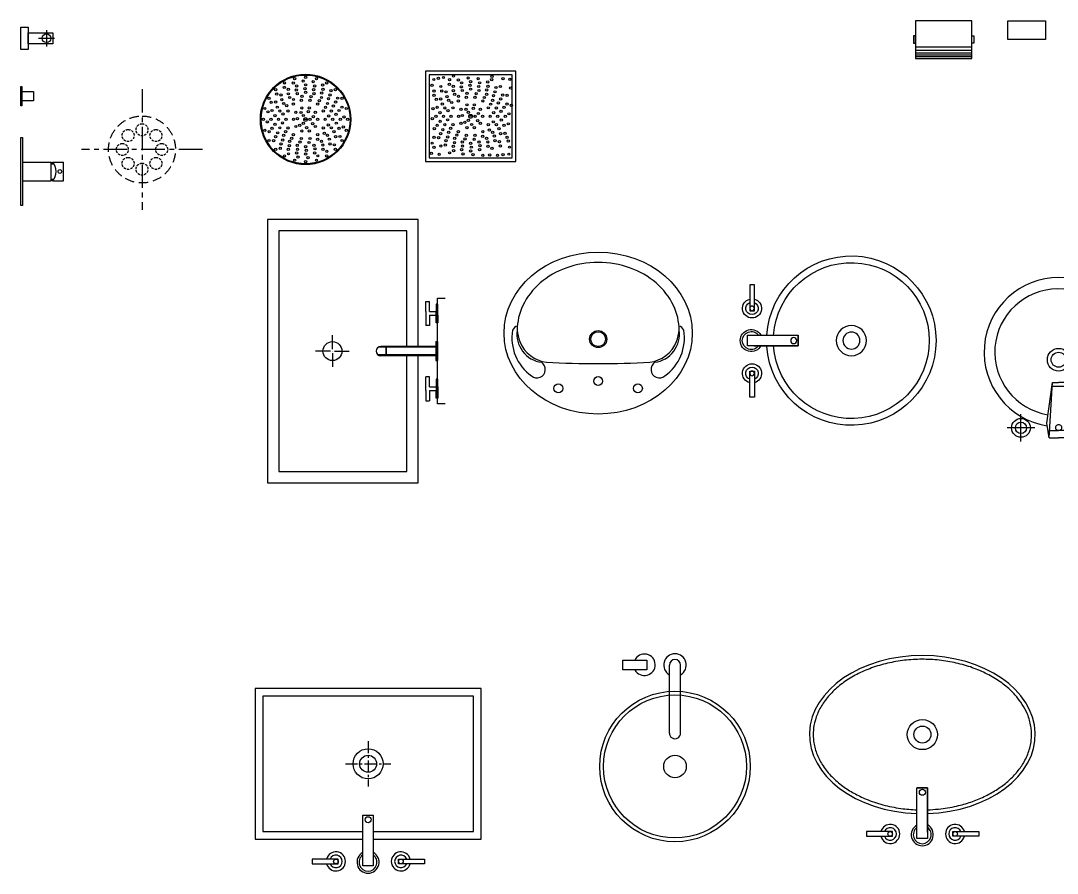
# Model space of a CAD drawing. Header units: millimetres. Extents: x 14385 to 129787, y 107826 to 186798.
# Drawn here: x 43852 to 46606, y 143906 to 146171 of the extents above; entities that cross this region are included whole.
import ezdxf

# ---------------------------------------------------------------- set-up
doc = ezdxf.new("R2010")
doc.units = ezdxf.units.MM
doc.header["$LTSCALE"] = 1000
for name, pattern in [('CENTER', [50.800000000000004, 31.75, -6.35, 6.35, -6.35]), ('CENTER-1', [10, 6.25, -1.25, 1.25, -1.25]), ('HIDDEN2', [0.1875, 0.125, -0.0625]), ('HIDDENX2', [0.75, 0.5, -0.25])]:
    doc.linetypes.add(name, pattern=pattern)
doc.layers.add('FF-FIXT', color=31, linetype='Continuous')

# ---------------------------------------------------------------- blocks, each defined once
blk = doc.blocks.new('rerth')
for p, q in [((3256563.49834404, 2600568.869867846), (3256658.64834404, 2600568.869867846)), ((3256659.74834404, 2600568.869867846), (3256681.74834404, 2600568.869867846)), ((3256681.74834404, 2600568.869867846), (3256681.74834404, 2600541.369867846))]:
    blk.add_line(p, q)
for points in [[(3256552.757567778, 2600705.214682945), (3256552.757567778, 2600636.272251343), (3256565.094246862, 2600636.272251343), (3256565.094246862, 2600705.214682945)], [(3256681.74834404, 2600568.869867846), (3256546.841253999, 2600568.869867846), (3256546.841253999, 2600540.927832086), (3256681.74834404, 2600540.927832086)], [(3256552.757567778, 2600407.038475895), (3256552.757567778, 2600475.980907497), (3256565.094246862, 2600475.980907497), (3256565.094246862, 2600407.038475895)]]:
    blk.add_lwpolyline(points, close=True)
at = {"color": 39}
for centre, radius in [((3256558.92590732, 2600642.440590884, 7.710007105245041e-09), 6.168339541590286), ((3256669.711254883, 2600555.436192113), 7.984881434079472), ((3256822.867849843, 2600555.371295686), 22.5), ((3256558.92590732, 2600469.812567956, 7.710007105245041e-09), 6.168339541590286)]:
    blk.add_circle(centre, radius, dxfattribs=at)
blk.add_circle((3256822.867849843, 2600555.371295686), 40)
for centre, radius, start, end in [((3256822.867849843, 2600555.371295686), 225, 183.7177378319681, 176.2822621680319), ((3256558.92590732, 2600642.440590884), 25.41078259147005, 104.0486072672797, 75.95139273272031), ((3256556.890921356, 2600555.119867846), 29.30714285714286, 27.98036160755706, 331.0365380679145), ((3256558.92590732, 2600469.812567956), 25.41078259147005, 284.0486072672797, 255.9513927327203)]:
    blk.add_arc(centre, radius, start, end)
for centre, radius, start, end in [((3256822.867849843, 2600555.371295686), 207, 183.8796209269346, 176.1203790730653), ((3256558.92590732, 2600642.440590884), 16.61078259147005, 111.7986223613895, 68.20137763861052), ((3256556.890921356, 2600555.119867846), 23.80714285714286, 35.27895087836145, 323.4071194283372), ((3256558.92590732, 2600469.812567956), 16.61078259147005, 291.7986223613894, 248.2013776386105)]:
    blk.add_arc(centre, radius, start, end, dxfattribs=at)
blk = doc.blocks.new('A$C10643CDA')
at = {"color": 39}
for p, q in [((36.51441752872779, 261.4900011623395), (36.51441752872779, 334.5188645536109)), ((-1.416690065525472e-05, 298.0044328579679), (73.02884922438534, 298.0044328579679)), ((10.1623588706716, 223.0044328579679), (156.7299577239319, 214.7078807056823)), ((29.85309937081183, 221.8898259683483), (29.85309937081183, 198.0044328579679)), ((29.85309937081183, 174.1190397475875), (29.85309937081183, 198.0044328579679)), ((146.6277517282288, 180.8281596857269), (146.6277517282288, 215.1807060302235)), ((10.1623588706716, 173.0044328579679), (156.7299577239319, 181.3009850102535)), ((36.51441752875689, 61.49000116233947), (36.51441752872779, 134.5188645536109)), ((-1.416690065525472e-05, 98.00443285796791), (73.02884922438534, 98.00443285796791))]:
    blk.add_line(p, q, dxfattribs=at)
at = {"color": 0, "linetype": 'Continuous'}
for p, q in [((10.1623588706716, 223.0044328579679), (49.05751296333619, 229.4490538801765)), ((10.1623588706716, 223.0044328579679), (10.1623588706716, 198.0044328579679)), ((49.05751296333619, 229.4490538801765), (156.7299577239319, 214.7078807056823)), ((10.1623588706716, 173.0044328579825), (10.1623588706716, 198.0044328579679)), ((156.7299577239319, 214.7078807056823), (156.7299577239319, 198.0044328579679)), ((156.7299577239319, 181.3009850102535), (156.7299577239319, 198.0044328579679)), ((10.1623588706716, 173.0044328579679), (49.05751296333619, 166.5598118357739)), ((49.05751296333619, 166.5598118357739), (156.7299577239319, 181.3009850102535))]:
    blk.add_line(p, q, dxfattribs=at)
for centre in [(36.51441752872779, 298.0044328579679), (36.51441752875689, 98.00443285796791)]:
    blk.add_circle(centre, 25, dxfattribs=at)
at = {"color": 39}
for centre, radius in [((36.51441752872779, 298.0044328579679), 15), ((217.5144175287278, 198.0044328579679), 30), ((217.5144175287278, 198.0044328579679), 20), ((36.51441752875689, 98.00443285796791), 15)]:
    blk.add_circle(centre, radius, dxfattribs=at)
at = {"color": 0, "linetype": 'Continuous'}
blk.add_arc((237.6980085611285, 197.6874812391179), 198.2574331838703, 188.8451570399305, 170.8464625060803, dxfattribs=at)
at = {"color": 39}
for centre, radius, start, end in [((237.547984413919, 199.322029821953), 168.2563122833564, 190.1200831911637, 170.5888969016244), ((37.24306866322877, 199.1882331102825), 7.191400878313289, 350.5252287986381, 189.4747712013619), ((37.24306866322877, 196.8206326056679), 7.191400878313289, 170.5252287986381, 9.47477120136188)]:
    blk.add_arc(centre, radius, start, end, dxfattribs=at)
blk = doc.blocks.new('做成ACAD TuKuai0345')
for points in [[(200.065662838635, 288.1113573220664, 0.1032824929053891), (153.9553208859234, 348.1796795867176)], [(215.0000000000982, 222.6882035008803, 0.1126871319028707), (200.0656628387387, 288.1113573217372)]]:
    blk.add_lwpolyline(points, format="xyb")
at = {"color": 57, "linetype": 'Continuous'}
for centre, radius in [((0, 199.0149463021135), 22.62576467700637), ((0, 199.0149463021135), 19.62576467700637), ((0, 87.53104421473654), 11.77833649807872), ((-105.5801799120381, 68.19216917659469), 11.77833649807872), ((105.5801799121546, 68.19216917659469), 11.77833649807872)]:
    blk.add_circle(centre, radius, dxfattribs=at)
for centre, radius, start, end in [((-13.06251670536585, 184.3508375127039), 216.0802438103101, 109.6071022400596, 130.6955310387287), ((0, 147.681413106975), 255.0067903938725, 90, 109.6071022400596), ((1.164153218269348e-10, 147.6814131070332), 255.0067903938692, 70.39289775994042, 90), ((13.06251670548227, 184.3508375127039), 216.0802438103056, 49.3044689612713, 70.39289775994042), ((-33.16337077645585, 207.7239236419027), 185.2525697236314, 130.6955310387287, 154.2825024976704), ((-64.23256272892468, 222.6882035008803), 150.7674372709515, 154.2825024976704, 180), ((-64.23256272892468, 222.6882035008803), 150.7674372709407, 154.2825024976704, 180), ((-106.0283658534754, 201.6823862678193), 123.0214634229577, 170.1686176619759, 234.6601172153048), ((-211.9485616714228, 217.4385286268134), 16.17049965145638, 99.50884666656133, 161.0559198919168), ((-140.8387532214401, 211.7768196887973), 74.99742049803379, 171.4350567426738, 262.5740615594712), ((-120.2105295290239, 228.050705601001), 94.92659124519851, 182.9295018983269, 202.1102718495257), ((-120.2105295290239, 228.050705601001), 94.92659124519851, 182.9295018983269, 202.1102718495257), ((140.8387532215565, 211.7768196887973), 74.99742049803379, 277.4259384405287, 8.564943257326185), ((106.0283658537082, 201.6823862678193), 123.0214634229577, 305.3398827846952, 9.831382338024126), ((120.2105295292567, 228.050705601001), 94.92659124519851, 337.8897281504742, 357.0704981016731), ((211.9485616716556, 217.4385286268134), 16.17049965145638, 18.94408010808322, 80.49115333343869), ((-126.2540416175034, 225.3994960342006), 88.3297898018214, 202.0045001650712, 263.0687621855622), ((-126.2540416175034, 225.3994960342006), 88.3297898018214, 202.0045001650712, 263.0687621855622), ((126.2540416177362, 225.3994960342006), 88.3297898018214, 276.9312378144378, 337.9954998349288), ((0, 2528.184663644532), 2394.366813135218, 266.7067966792707, 273.2932033207293), ((-162.766425071517, 118.5614085072357), 22.46991170264224, 230.0754451656913, 57.01010900810142), ((162.7664250717498, 118.5614085072357), 22.46991170264224, 122.9898909918986, 309.9245548343088)]:
    blk.add_arc(centre, radius, start, end)
blk.add_ellipse((0, 215.0000000000164), major_axis=(250.0000000000982, 0), ratio=0.8599999999997276)
blk = doc.blocks.new('A$C2075101F')
at = {"color": 39}
for p, q in [((75, -69.97399346731254), (-75, -69.97399346731254)), ((75, -79.28792473176145), (-75, -79.28792473176145)), ((75, -85.88509019630146), (-75, -85.88509019630146)), ((75, -91.75906969993957), (-75, -91.75906969993957)), ((75, -96.04589484675671), (-75, -96.04589484675671))]:
    blk.add_line(p, q, dxfattribs=at)
for points in [[(75, 0), (-75, 0), (-75, -100), (75, -99.9999999999709)], [(-80, -40), (-80, -60), (-75, -60), (-75, -40)], [(80, -40), (80, -60), (75, -60), (75, -40)]]:
    blk.add_lwpolyline(points, close=True)
blk = doc.blocks.new('A$C78EA0098')
at = {"color": 33, "linetype": 'Continuous'}
for p, q in [((68.50000128359534, 375.2500000005239), (68.50000128359534, 332.2500000007567)), ((47.00000128359534, 353.7500000006403), (90.00000128336251, 353.7500000006403))]:
    blk.add_line(p, q, dxfattribs=at)
for p, q in [((4.999999124091119, 24.99999973730883, 9.256461574641113e-07), (81.00000097975135, 24.99999973725062, 9.256461574641113e-07)), ((81.00000097951852, -25.00000026274938, 3.560162716490586e-07), (81.00000097951852, 24.99999973725062, 3.560162716490586e-07)), ((81.00000097951852, 19.99999973730883, 9.256461574641113e-07), (87.98346753581427, 19.99999973725062, 9.256461574641113e-07)), ((84.00000097951852, 24.99999973725062, 9.256461574641113e-07), (114.0000009795185, 24.99999973725062, 9.256461574641113e-07)), ((84.00000097951852, 19.99999973730883, 3.560162716490586e-07), (84.00000097951852, 24.99999973725062, 3.560162716490586e-07)), ((114.0000009795185, -25.00000026274938, -2.136136141659937e-07), (114.0000009795185, 24.99999973725062, 3.560162716490586e-07)), ((4.999999124091119, -25.00000026274938, 3.560162716490586e-07), (81.00000097951852, -25.00000026274938, 3.560162716490586e-07)), ((81.00000097951852, -20.00000026274938, 3.560162716490586e-07), (87.98346753581427, -20.00000026274938, 3.560162716490586e-07)), ((84.00000097951852, -25.00000026274938, 3.560162716490586e-07), (84.00000097951852, -20.00000026274938, 3.560162716490586e-07)), ((84.00000097975135, -25.00000026274938, 3.560162716490586e-07), (114.0000009795185, -25.00000026274938, 3.560162716490586e-07))]:
    blk.add_line(p, q)
for points in [[(1.429347321391106e-06, 383.7500000006403), (20.00000113737769, 383.7500000006403), (20.00000113737769, 323.7500000006403), (1.429347321391106e-06, 323.7500000006403)], [(20.00000113737769, 368.7500000006403), (85.00000121048652, 368.7500000006403), (85.00000121048652, 338.7500000006403), (20.00000113737769, 338.7500000006403)], [(6.619375199079514e-07, 226.0000000006403), (3.00000040861778, 226.0000000006403), (3.00000040861778, 174.0000000006403), (6.619375199079514e-07, 174.0000000006403)], [(3.00000040861778, 212.5000000006403), (33.50000047450885, 212.5000000006403), (33.50000047450885, 187.5000000006403), (3.00000040861778, 187.5000000006403)], [(0, 90), (4.999999124091119, 90), (4.999999124091119, -90), (0, -90)]]:
    blk.add_lwpolyline(points, close=True)
for centre, radius in [((68.50000128359534, 353.7500000006403), 11.49999999988358), ((104.0000009795185, -2.628075890243053e-07, 7.120132874106256e-08), 5)]:
    blk.add_circle(centre, radius, dxfattribs=at)
blk.add_arc((57.75000097928569, -2.627493813633919e-07, 9.256461574641113e-07), 36.2500000002529, 316.397181032414, 43.60281896758605)
blk = doc.blocks.new('A$C58183757')
at = {"color": 39, "linetype": 'CENTER-1', "ltscale": 0.01}
for p, q in [((-4.766625352203846e-07, 160.3563105165958), (4.766625352203846e-07, -160.3563105165958)), ((160.3563108443632, -8.958159014582634e-08), (-160.3563117981539, 5.663605406880379e-07))]:
    blk.add_line(p, q, dxfattribs=at)
at = {"linetype": 'HIDDENX2', "ltscale": 0.05}
blk.add_ellipse((-5.820766091346741e-11, 5.662441253662109e-07), major_axis=(4.400829587440504e-05, 88.91667156921541), ratio=0.9999998509888328, start_param=-1.570795831856337, end_param=4.712389475323249, dxfattribs=at)
at = {"color": 33, "linetype": 'HIDDEN2', "ltscale": 0.05}
for centre, major_axis, ratio, start_param, end_param in [((-5.820766091346741e-11, 52.30685787374387), (0.0001116106103725685, 15.90141725160477), 0.9999998509888572, -1.570789307886332, 4.712395999293254), ((-36.98652799340198, 36.98653407098027), (3.646276802975015e-05, 15.90141725196194), 0.9999998509883996, -1.57079403374378, 4.712391273435807), ((36.98652799316915, 36.98653407092206), (0.0001116106103725685, 15.90141725160477), 0.9999998509888572, -1.570789307886332, 4.712395999293254), ((-52.30684951326111, 5.662441253662109e-07), (0.0001116106103725685, 15.90141725160477), 0.9999998509888572, -1.570789307886332, 4.712395999293254), ((52.3068495131447, 5.662441253662109e-07), (0.0001116106103725685, 15.90141725160477), 0.9999998509888572, -1.570789307886332, 4.712395999293254), ((-36.98652799340198, -36.98653293849202), (0.0001154422865069612, 15.90141725158469), 0.9999998509883994, -1.570789066921926, 4.712396240257661), ((36.98652799316915, -36.98653293849202), (0.0001154422865069612, 15.90141725158469), 0.9999998509883994, -1.570789066921926, 4.712396240257661), ((-5.820766091346741e-11, -52.30685674125561), (3.646276802975015e-05, 15.90141725196194), 0.9999998509883996, -1.57079403374378, 4.712391273435807)]:
    blk.add_ellipse(centre, major_axis=major_axis, ratio=ratio, start_param=start_param, end_param=end_param, dxfattribs=at)
blk = doc.blocks.new('A$C12B60C89')
blk.add_line((120.0000046258501, 124.9999963046057), (120.0000046258519, 114.9999963046075))
for radius in [120, 5]:
    blk.add_circle((120.0000046258537, 119.9999963046048), radius)
at = {"color": 8}
for centre, radius in [((120.0000046258537, 119.9999963046048), 118), ((91.01227157437096, 228.183688848982), 3), ((113.5307648208854, 221.7946373047375), 3), ((120.0000046258519, 231.9999963046057), 3), ((140.0975906019848, 220.0004314933171), 3), ((148.9877376773329, 228.1836888489802), 3), ((40.80404513295798, 199.1959557975001), 3), ((63.50015811151206, 204.9221214773552), 3), ((64.00000462585194, 216.9948415284648), 3), ((74.00000462585194, 199.6743334527759), 3), ((84.40479296346167, 193.8713771412276), 3), ((87.40480704157015, 216.6517065555972), 3), ((96.18865247642132, 208.8651723232006), 3), ((106.6586221419747, 200.9073971615021), 3), ((120.0000046258519, 211.9999963046057), 3), ((120.0000046258537, 191.9999963046052), 3), ((129.9932907850761, 201.3887807391911), 3), ((143.8113567752825, 208.8651723231992), 3), ((152.5183628159193, 195.2765290397283), 3), ((165.2947991116416, 211.3913612823185), 3), ((166.0000046258501, 199.6743334527732), 3), ((176.0000046258501, 216.9948415284621), 3), ((187.4052422302811, 196.5541205794616), 3), ((199.1959641187441, 199.1959557974987), 3), ((23.00515940199511, 175.9999963046084), 3), ((28.60863964813871, 165.2947907904004), 3), ((40.32566747768396, 165.9999963046084), 3), ((43.44588035099514, 187.4052339090367), 3), ((50.11752334090488, 162.9003320778743), 3), ((54.9461807566895, 185.0538201737695), 3), ((61.75078103085615, 162.3205344696662), 3), ((65.03467614095825, 180.8507371755868), 3), ((77.6794664607969, 178.2492198996028), 3), ((87.8360626199028, 173.0045322863297), 3), ((97.43805019173851, 166.8503774355313), 3), ((97.75078103085798, 188.476065477857), 3), ((110.5683546820801, 181.2784099536056), 3), ((120.0000046258519, 171.9999963046052), 3), ((134.7365299500761, 180.2232046330259), 3), ((142.2492282208495, 188.4760654778552), 3), ((142.5619590599653, 166.8503774355308), 3), ((156.6612028243926, 169.9995617691856), 3), ((162.3205427909106, 178.2492198995992), 3), ((172.4089908603237, 183.0658203448442), 3), ((178.2492282208477, 162.3205344696593), 3), ((185.0538284950125, 185.0538201737672), 3), ((188.053754528255, 165.7458936531175), 3), ((199.6743417740199, 165.9999963046039), 3), ((204.9221297985987, 176.4998428189437), 3), ((216.9948498497088, 175.9999963046039), 3), ((11.81631208147701, 148.9877293560912), 3), ((19.99956943713914, 140.0975822807422), 3), ((31.13482860725708, 143.8113484540408), 3), ((40.86183356744186, 141.4743969139272), 3), ((51.52393545260203, 142.249219899606), 3), ((59.77679629743398, 134.7365216288331), 3), ((70.00043916127106, 156.6611945031509), 3), ((79.34476753751369, 152.421466001263), 3), ((101.1908765524931, 145.8885401246025), 3), ((112.4755614726891, 140.6732339618952), 3), ((120.0000046258519, 151.9999963046048), 3), ((131.4715791002017, 138.7723957005105), 3), ((138.8091326992107, 145.8885401246025), 3), ((160.6552417141865, 152.4214660012581), 3), ((173.0045406075733, 152.1639383105544), 3), ((188.4760737991037, 142.2492198995978), 3), ((198.1852081103279, 144.7199064195411), 3), ((208.8651806444432, 143.8113484540358), 3), ((216.6517148768398, 152.5951938888861), 3), ((228.1836971702251, 148.9877293560862), 3), ((8.000004625850124, 119.9999963046098), 3), ((18.20536362571874, 113.5307564996433), 3), ((28.00000462585013, 119.9999963046098), 3), ((38.01744776030318, 118.3087335257946), 3), ((48.00000462585194, 119.9999963046116), 3), ((58.72159097685108, 110.5683463608379), 3), ((69.30375319239828, 131.5710848703365), 3), ((69.30375319239828, 108.4289077388816), 3), ((89.56619610440794, 129.8885401246061), 3), ((89.56619610440794, 110.1114524846111), 3), ((99.14560301017444, 127.0067026101474), 3), ((101.5194343165349, 108.0639784995651), 3), ((109.6076997804375, 113.9999963046139), 3), ((120.0000046258556, 131.9999963046057), 3), ((130.392309471259, 113.9999963046011), 3), ((141.8292671710514, 122.7355578068477), 3), ((150.4338131472959, 129.888540124602), 3), ((150.4338131472941, 110.1114524846057), 3), ((170.6962560593019, 131.5710848703315), 3), ((170.6962560593038, 108.4289077388766), 3), ((181.2784182748492, 129.431646248378), 3), ((192.0000046258483, 119.9999963046043), 3), ((201.9825614913971, 121.6912590834208), 3), ((212.0000046258501, 119.9999963046048), 3), ((221.7946456259815, 126.4692361095713), 3), ((232.0000046258501, 119.9999963046048), 3), ((11.81631208147701, 91.01226325312746), 3), ((23.34829437486042, 87.40479872032665), 3), ((31.1348286072589, 96.18864415517784), 3), ((41.81480114137412, 95.28008618967304), 3), ((51.52393545260203, 97.75077270961492), 3), ((66.99546864412694, 87.83605429866019), 3), ((79.34476753751369, 87.57852660795426), 3), ((101.1908765524931, 94.11145248461253), 3), ((117.8095120007401, 98.10931924657007), 3), ((120.0000046258465, 87.99999630460796), 3), ((135.7490753095589, 104.6387863067111), 3), ((138.8091326992071, 94.11145248461024), 3), ((160.6552417141865, 87.57852660795197), 3), ((169.9995700904292, 83.33879810606186), 3), ((180.223212954268, 105.2634709803788), 3), ((188.4760737991, 97.75077270960584), 3), ((199.1381756842584, 98.52559569528604), 3), ((208.8651806444432, 96.18864415517328), 3), ((220.0004398145611, 99.90241032847099), 3), ((228.1836971702233, 91.01226325312292), 3), ((23.00515940199511, 63.99999630461071), 3), ((35.07787945310338, 63.50014979026946), 3), ((40.32566747768396, 73.9999963046107), 3), ((51.94625472344705, 74.25409895609529), 3), ((54.9461807566895, 54.94617243544599), 3), ((61.75078103085434, 77.6794581395525), 3), ((67.59101839137838, 56.9341722643694), 3), ((77.67946646079146, 61.75077270961536), 3), ((83.33880642730581, 70.0004308400271), 3), ((97.43805019173669, 73.14961517368374), 3), ((105.2634793016241, 59.77678797619046), 3), ((120.0000046258465, 67.99999630460752), 3), ((129.4316545696183, 58.7215826556071), 3), ((142.5619590599599, 73.14961517368009), 3), ((152.1639466317992, 66.99546032288436), 3), ((162.3205427909051, 61.75077270961129), 3), ((174.965333110742, 59.14925543362278), 3), ((178.2492282208441, 77.67945813954748), 3), ((185.0538284950089, 54.94617243544144), 3), ((189.8824859107935, 77.0996605313412), 3), ((196.5541289007051, 52.59475870017377), 3), ((199.6743417740144, 73.99999630460206), 3), ((211.3913696035597, 74.70520181881011), 3), ((216.9948498497033, 63.99999630460206), 3), ((40.80404513295798, 40.80403681171446), 3), ((52.59476702142274, 43.44587202975072), 3), ((74.00000462584649, 40.32565915643817), 3), ((74.70521014005499, 28.60863132689201), 3), ((87.48164643578095, 44.72346356948492), 3), ((96.18865247641406, 31.13482028601311), 3), ((97.75078103085251, 51.52392713135942), 3), ((110.0067184666241, 38.61121187002209), 3), ((120.0000046258447, 47.99999630460753), 3), ((120.0000046258483, 27.99999630460752), 3), ((133.3413871097273, 39.09259544771249), 3), ((142.2492282208441, 51.52392713135668), 3), ((143.8113567752771, 31.13482028601311), 3), ((155.5952162882386, 46.12861546798604), 3), ((166.0000046258465, 40.32565915643772), 3), ((176.4998511401863, 35.07787113185805), 3), ((199.1959641187404, 40.80403681171037), 3), ((64.00000462584649, 23.00515108074933), 3), ((91.0122715743637, 11.81630376023213), 3), ((99.9024186497136, 19.99956111589608), 3), ((120.0000046258483, 7.99999630460752), 3), ((126.4692444308148, 18.20535530447569), 3), ((148.9877376773274, 11.81630376023167), 3), ((152.5952022101282, 23.34828605361645), 3), ((176.0000046258465, 23.00515108074888), 3)]:
    blk.add_circle(centre, radius, dxfattribs=at)
blk = doc.blocks.new('baskin-01')
for p, q in [((-338.7163336454541, 14.99999999998909), (-519.4313417063968, 14.99999999998909)), ((-338.7163336454541, -15.00000000001091), (-519.4313417063968, -14.99999999996726))]:
    blk.add_line(p, q)
blk.add_lwpolyline([(-532.0075782074127, -138.1585363100676), (-532.0075782074418, -74.65853631008213), (-506.607578207273, -74.65853631008213), (-506.607578207273, -138.1585363100676)], close=True)
for radius in [200, 190, 30]:
    blk.add_circle((-250, 0), radius)
for centre, radius, start, end in [((-519.4313417063968, 0), 30, 30.00000000024295, 329.9999999999897), ((-519.4313417063968, 0), 14.9999999999826, 90, 270), ((-338.7163336454541, 7.275957614183426e-12), 14.9999999999826, 270, 90), ((-520.0729466897174, -81.14385933488666), 28.575, 298.1141027577368, 245.3130651688276)]:
    blk.add_arc(centre, radius, start, end)
blk = doc.blocks.new('A$C38697150')
for p, q in [((-25.82133033455466, -133.7747615717526), (-53.32133033455466, -133.7747615717526)), ((-25.82133033455466, -155.7747615717526), (-25.82133033455466, -133.7747615717526)), ((-25.82133033455466, -252.0247615717526), (-25.82133033455466, -156.8747615718457))]:
    blk.add_line(p, q)
for points in [[(-25.82133033455466, -133.7747615717526), (-25.82133033455466, -268.6818516130734), (-53.76336609435384, -268.6818516130734), (-53.76336609435384, -133.7747615717526)], [(-187.6527222856239, -262.7655378339987), (-118.7102906829969, -262.7655378339987), (-118.7102906829969, -250.4288587507035), (-187.6527222856239, -250.4288587507035)], [(110.5234847645916, -262.7655378339987), (41.58105316243018, -262.7655378339987), (41.58105316243018, -250.4288587507035), (110.5234847645916, -250.4288587507035)]]:
    blk.add_lwpolyline(points, close=True)
blk.add_circle((-39.31990249457886, 7.344744230882498), 40)
at = {"color": 39}
for centre, radius in [((-39.31990249457886, 7.344744230882498), 22.5), ((-39.25500606701826, -145.8118507291365), 7.984881434079472), ((-124.8786302246444, -256.5971982923511, 7.710007105245041e-09), 6.168339541590286), ((47.7493927036121, -256.5971982923511, 7.710007105245041e-09), 6.168339541590286)]:
    blk.add_circle(centre, radius, dxfattribs=at)
for centre, radius, start, end in [((-124.8786302246444, -256.5971982923511), 25.41078259147005, 194.0486072674821, 165.9513927325179), ((-39.57133033455466, -258.6321842560719), 29.30714285714286, 118.9634619324501, 62.01963839207456), ((47.7493927036121, -256.5971982923511), 25.41078259147005, 14.04860726748208, 345.9513927325179)]:
    blk.add_arc(centre, radius, start, end)
for centre, radius, start, end in [((-124.8786302246444, -256.5971982923511), 16.61078259147005, 201.7986223610792, 158.2013776389208), ((-39.57133033455466, -258.6321842560719), 23.80714285714286, 126.5928805713583, 54.72104912129823), ((47.7493927036121, -256.5971982923511), 16.61078259147005, 21.79862236107921, 338.2013776389208)]:
    blk.add_arc(centre, radius, start, end, dxfattribs=at)
blk.add_ellipse((-39.31990249457886, 7.344744230882498), major_axis=(-300, 0), ratio=0.7, start_param=1.615806763858847, end_param=7.805818136476823)
blk.add_open_spline([(-25.82133033455466, -192.4366330234334), (-16.11970804267912, -192.1233396809839), (-6.441112907319621, -191.4729024020489), (19.651812138487, -188.7955348014948), (35.92573179560713, -186.1171123641252), (64.66959809172113, -179.5337520867761), (77.29428693588852, -175.9417491097702), (101.6733973807568, -167.5758763286576), (113.4306981364789, -162.8019303735055), (135.8394390385511, -152.17657754221), (146.4940969408417, -146.3257268004527), (166.4873301643893, -133.6757215607213), (175.8288420719764, -126.8777885511226), (193.018005709273, -112.4840594894777), (200.8672275217468, -104.890365623869), (214.9332306244833, -89.07076998142293), (221.1490052892987, -80.84862039977452), (232.9885944789421, -62.1491503455909), (238.2022736366343, -51.57046242069919), (245.9918963690652, -30.03753965144278), (248.5684996307245, -19.083243235189), (251.0541222544634, 2.936145805171691), (250.9632425342352, 14.00318646308733), (248.1162194494391, 36.0070827495656), (245.3587534039034, 46.94417645013891), (238.1857764132146, 65.85634621736244), (234.3250775416091, 73.91363466280745), (225.1183362860102, 89.67103204203886), (219.7747248524829, 97.36986313998932), (207.6677564506826, 112.2770032397239), (200.9087231248996, 119.4819673514867), (184.3700677756351, 134.8505915644928), (174.2560978400943, 142.8497268053761), (152.2792664867811, 157.6761348927103), (140.4208472580358, 164.4994549068506), (115.252624442568, 176.7788930037641), (101.9487857861168, 182.232082291448), (74.23172196903761, 191.6152838879207), (59.82378869198874, 195.5442183878622), (30.27213564797421, 201.7672196688072), (15.13249618399277, 204.0616755237279), (-15.48939465640433, 206.9508408509137), (-30.96876873735891, 207.5468841052789), (-61.86805588586139, 207.0220478140982), (-77.28627211179264, 205.9030663737212), (-107.6627992964932, 201.9788740658259), (-122.6205787566651, 199.1758209108375), (-151.6879571055542, 191.9615132683539), (-165.7981837215266, 187.5523963788874), (-192.8050666731506, 177.2500032730168), (-205.7035008611856, 171.3585481835471), (-229.9554722743851, 158.2591191510728), (-241.3118795493865, 151.0523131122754), (-262.1945392031776, 135.5290075982921), (-271.7245400073152, 127.2126932340616), (-288.7278722736373, 109.7079243357002), (-296.2053267155352, 100.5185567185981), (-308.946553279151, 81.52048310163082), (-314.214046513458, 71.7101695110614), (-322.4492312513175, 51.71568073669914), (-325.4194982637273, 41.53007225424517), (-328.6207888346544, 23.32428868868737), (-329.3199024945789, 15.33401727315504), (-329.3199024945789, 7.344744230882498), (-329.3199024945789, 0.08681726260692813), (-328.7429161671389, -7.172016438853461), (-325.9011933326692, -24.97668789577438), (-322.9753555238203, -35.48462042954634), (-314.6852549307878, -56.11171139389626), (-309.3207388204828, -66.23024782387074), (-296.2425635758991, -85.81602123883204), (-288.5328713516792, -95.2781697017781), (-270.9339332906166, -113.2755810531962), (-261.0500247738892, -121.8076907945215), (-241.1510689639399, -136.3682350959571), (-231.4338148081515, -142.5771587487543), (-210.835535361497, -154.038188995095), (-199.9594050408632, -159.2888966301107), (-174.4806200307721, -169.8751739054569), (-159.6205216366579, -174.915655110759), (-128.7145575386676, -183.2201523425756), (-112.6631563581832, -186.4669786934974), (-82.29515553746023, -190.6834749530244), (-68.05603336977947, -191.9115632716566), (-53.76336609435384, -192.4056579614116)], degree=3, knots=[1.61688283966038, 1.61688283966038, 1.61688283966038, 1.61688283966038, 1.716325879958946, 1.716325879958946, 1.887013119070187, 1.887013119070187, 2.026578925086564, 2.026578925086564, 2.16614473110294, 2.16614473110294, 2.305710537119317, 2.305710537119317, 2.445276343135694, 2.445276343135694, 2.584842149152071, 2.584842149152071, 2.724407955168448, 2.724407955168448, 2.893579500818752, 2.893579500818752, 3.062751046469055, 3.062751046469055, 3.231922592119359, 3.231922592119359, 3.401094137769662, 3.401094137769662, 3.529802071548122, 3.529802071548122, 3.658510005326582, 3.658510005326582, 3.787217939105042, 3.787217939105042, 3.945451234173437, 3.945451234173437, 4.103684529241833, 4.103684529241833, 4.261917824310228, 4.261917824310228, 4.420151119378624, 4.420151119378624, 4.57838441444702, 4.57838441444702, 4.736617709515415, 4.736617709515415, 4.894851004583811, 4.894851004583811, 5.053084299652206, 5.053084299652206, 5.211317594720602, 5.211317594720602, 5.369550889788997, 5.369550889788997, 5.527784184857393, 5.527784184857393, 5.686017479925789, 5.686017479925789, 5.844250774994184, 5.844250774994184, 6.00248407006258, 6.00248407006258, 6.160717365130975, 6.160717365130975, 6.283185307179586, 6.283185307179586, 6.283185307179586, 6.394442410878945, 6.394442410878945, 6.557429253617681, 6.557429253617681, 6.720416096356417, 6.720416096356417, 6.883402939095154, 6.883402939095154, 7.04638978183389, 7.04638978183389, 7.182358598184765, 7.182358598184765, 7.31832741453564, 7.31832741453564, 7.487449469804812, 7.487449469804812, 7.658136708916052, 7.658136708916052, 7.80466471971981, 7.80466471971981, 7.80466471971981, 7.80466471971981], dxfattribs=at)
blk = doc.blocks.new('A$C124469A7')
at = {"color": 39, "linetype": 'CENTER', "ltscale": 0.001}
for p, q in [((-22.5, 60), (-22.5, -60)), ((-82.5, 0), (37.5, 0))]:
    blk.add_line(p, q, dxfattribs=at)
blk.add_lwpolyline([(-9.001427839975804, -200), (277.5, -200), (277.5, 200), (-322.5, 200), (-322.5, -200), (-36.94346359977499, -200)])
at = {"color": 35}
blk.add_lwpolyline([(-9.001427839975804, -180), (257.5, -180), (257.5, 180), (-302.5, 180), (-302.5, -180), (-36.94346359977499, -180)], dxfattribs=at)
for points in [[(-9.001427839975804, -136.5169930995908), (-9.001427839975804, -271.4240831409115), (-36.94346359977499, -271.4240831409115), (-36.94346359977499, -136.5169930995908)], [(-170.832819791045, -265.5077693618368), (-101.890388188418, -265.5077693618368), (-101.890388188418, -253.1710902785417), (-170.832819791045, -253.1710902785417)], [(127.3433872591704, -265.5077693618368), (58.40095565700904, -265.5077693618368), (58.40095565700904, -253.1710902785417), (127.3433872591704, -253.1710902785417)]]:
    blk.add_lwpolyline(points, close=True, dxfattribs=at)
blk.add_circle((-22.5, 0), 40, dxfattribs=at)
at = {"color": 39}
for centre, radius in [((-22.5, 0), 22.5), ((-22.4351035724394, -148.5540822569747), 7.984881434079472), ((-108.0587277300656, -259.3394298201893, 7.710007105245041e-09), 6.168339541590286), ((64.56929519819096, -259.3394298201893, 7.710007105245041e-09), 6.168339541590286)]:
    blk.add_circle(centre, radius, dxfattribs=at)
at = {"color": 35}
for centre, radius, start, end in [((-108.0587277300656, -259.3394298201893), 25.41078259147005, 194.0486072675833, 165.9513927324167), ((-22.7514278399758, -261.3744157839101), 29.30714285714286, 118.9634619324501, 62.01963839207456), ((64.56929519819096, -259.3394298201893), 25.41078259147005, 14.04860726758328, 345.9513927324167)]:
    blk.add_arc(centre, radius, start, end, dxfattribs=at)
at = {"color": 39}
for centre, radius, start, end in [((-108.0587277300656, -259.3394298201893), 16.61078259147005, 201.7986223610792, 158.2013776389208), ((-22.7514278399758, -261.3744157839101), 23.80714285714286, 126.5928805706889, 54.72104912095791), ((64.56929519819096, -259.3394298201893), 16.61078259147005, 21.79862236107921, 338.2013776389208)]:
    blk.add_arc(centre, radius, start, end, dxfattribs=at)
blk = doc.blocks.new('A$C1C081837')
at = {"color": 35}
for p, q in [((-26.88555366001674, 141.7906419985229), (-16.88555366719811, 141.7910198578029)), ((-26.88454131299659, 114.9989842253271), (-26.88555366001674, 141.7906419985229)), ((-16.88454132017796, 114.9993620846071), (-16.88555366719811, 141.7910198578029)), ((-26.88454131299659, 114.9989842253271), (-26.88315110634721, 78.20732645929093)), ((-16.88454132017796, 114.9993620846071), (0.6594499792045099, 115.0000250004814)), ((-16.88416346099257, 104.9993620917085), (0.6598278385063168, 105.0000250076992)), ((-16.88416346099257, 104.9993620917085), (-16.88315111351403, 78.2077043185418)), ((-16.88315111351403, 78.2077043185418), (-26.88315110634721, 78.20732645929093)), ((-274.7837802959111, 14.88448011621949), (-274.9055074779099, 52.01278753540828)), ((-0.00132250739261508, 34.99999997514533), (4.68590233149007, 35.00017708656378)), ((-0.00132250739261508, 34.99999997514533), (0.0005616174967144616, -14.86313793621957)), ((4.68590233149007, 35.00017708656378), (4.687786456190224, -14.86296082468471)), ((-279.8072293824735, 9.82798337683198), (-319.5438158203688, 9.697704809805145)), ((-274.7507326434352, 4.804534290364245), (-274.6290054610799, -32.32377312911558)), ((-269.7272835565891, 9.861031029402511), (-229.9906971188684, 9.991309596895007)), ((-132.3469971307932, 19.99499916093191), (-152.3469971164086, 19.9942434427212)), ((-132.3470915951111, 22.49499915918568), (-146.1629674870564, 22.49447711379617)), ((-132.3461469474496, -2.505000823177397), (-132.3470915951111, 22.49499915918568)), ((-131.3470538103502, 21.49503694617306), (-132.3470538096153, 21.49499915982597)), ((-0.0008501833799527958, 22.49999998410931), (-131.3470915957732, 22.49503694535815)), ((-131.3461469481845, -2.5049630368012), (-131.3470915957732, 22.49503694535815)), ((-0.0007557183635071851, 19.99999998573912), (-131.3469971314335, 19.99503694736632)), ((0, 0), (-131.3462414129026, -0.004963038518326357)), ((-132.3462414122332, -0.005000824952730909), (-152.3462413979869, -0.005756542959716171)), ((-132.3461469474496, -2.505000823177397), (-146.1620228393876, -2.505522868304979)), ((-131.3461847340659, -1.504963037412381), (-132.3461847334402, -1.505000823846785)), ((9.446481271879748e-05, -2.499999998195563), (-131.3461469481845, -2.5049630368012)), ((0.0005616174967144616, -14.86313793621957), (4.687786456190224, -14.86296082468471)), ((-16.8779964830901, -58.2089799992973), (-26.87799647590873, -58.20935785854817)), ((-26.87660626911384, -95.00101562475902), (-26.87799647590873, -58.20935785854817)), ((-16.87698413502949, -85.00063777263858), (-16.8779964830901, -58.2089799992973)), ((-26.87660626911384, -95.00101562475902), (-26.87559392162802, -121.7926733979548)), ((-16.87698413502949, -85.00063777263858), (0.6670071643093252, -84.99997485679341)), ((-16.87660627631703, -95.00063776550815), (0.6673850235674763, -94.99997484960477)), ((-16.87660627631703, -95.00063776550815), (-16.87559392878757, -121.7922955386748)), ((-26.87559392162802, -121.7926733979548), (-16.87559392878757, -121.7922955386748))]:
    blk.add_line(p, q, dxfattribs=at)
blk.add_lwpolyline([(-46.9239971633433, 22.49822694965405), (-46.93673633920844, 359.7080057698768), (-446.9367363709171, 359.7080057698768), (-446.9102914434334, -340.2919937305269), (-46.91029141155013, -340.2919937307597), (-46.92305251987273, -2.501773032534402)])
for points in [[(-76.92403985835699, 22.49709337056265), (-76.93661021577282, 329.7078796471178), (-416.9366102480708, 329.7081318931014), (-416.9104175668544, -310.2918676077679), (-76.9104175343382, -310.2921198541881), (-76.923009837672, -2.502906608453486)], [(24.49914663198433, -129.9306433428137), (4.692134423108655, -129.9313917693216), (4.681554364586191, 150.0686080309097), (24.48856656978023, 150.0693564572721)], [(4.749009668412327, 105.0001795212156), (4.747879587463103, 134.9076384720975), (0.6586977579136146, 134.9074839585228), (0.6594499792045099, 115.0000250004814)], [(4.749009668412327, 105.0001795212156), (4.749009668412327, 105.0001795212156), (4.749761890183436, 85.09272056320333), (0.6605800606703269, 85.09256604968687), (0.6594499792045099, 115.0000250004814)], [(4.756188993917021, -84.99982034316054), (4.756188993917021, -84.99982034316054), (4.755436772196845, -65.09236138517736), (0.666254942145315, -65.09251589875203), (0.6673850235674763, -94.99997484960477)], [(4.756188993917021, -84.99982034316054), (4.75731907485897, -114.9072792940424), (0.6681372448510956, -114.9074338076171), (0.6673850235674763, -94.99997484960477)]]:
    blk.add_lwpolyline(points, dxfattribs=at)
at = {"color": 35, "const_width": 0.8399999999999986}
blk.add_lwpolyline([(-275.1867952171888, 9.70313097021426, 1), (-274.3467997316548, 9.70588494106778, 1)], format="xyb", close=True, dxfattribs=at)
at = {"color": 35}
blk.add_circle((-274.7672564696113, 9.844507203204557), 25.19999999999997, dxfattribs=at)
blk.add_arc((-146.1624951629783, 9.994477122760145), 12.5, 90.00216497820188, 270.0021649782019, dxfattribs=at)
blk = doc.blocks.new('A$C72E91987')
at = {"color": 35}
blk.add_line((26.89067705803609, 0.8095073748845607), (16.89067705803609, 0.8095073748845607), dxfattribs=at)
blk.add_lwpolyline([(-98.10932294196391, -119.1904926251154), (141.8906770580361, -119.1904926251154), (141.8906770580361, 120.8095073748846), (-98.10932294196391, 120.8095073748846)], close=True)
blk.add_lwpolyline([(-88.10932294196391, -109.1904926251154), (131.8906770580361, -109.1904926251154), (131.8906770580361, 110.8095073748846), (-88.10932294196391, 110.8095073748846)], close=True, dxfattribs=at)
at = {"color": 250}
for centre in [(-23.58910895818553, 107.5466956550372), (-80.45568243561866, 83.1370129478164), (-75.75373971897352, 98.4929501703009), (-63.54706466579228, 101.3604193180799), (-57.30528243485605, 80.00546686776215), (-50.12236279447097, 103.8428289413278), (-34.60916945630015, 85.73163254762767), (-34.10932294195663, 97.80435259873047), (-24.10932294195663, 80.48384452305618), (-10.70452052624751, 97.46121762588155), (-1.920675091394514, 89.67468339347397), (15.4214372530696, 102.6041483750159), (20.19941427922458, 82.79206424043514), (21.89067705803609, 92.80950737488456), (41.98826303417445, 100.8099425635883), (43.36507766735303, 79.94767843329464), (45.70202920746669, 89.67468339347397), (67.18547154383123, 92.20087235260871), (67.89067705803609, 80.48384452305618), (77.89067705803609, 97.80435259873047), (78.45972019790497, 106.7886051744863), (101.0866365509282, 80.00546686776215), (108.100731462313, 100.9401776118611), (126.1096094906825, 99.0650028171658), (-75.5222318146698, 67.95679338843911), (-75.10416816582438, 56.80950737488456), (-54.66344721682253, 68.21474497931194), (-43.16314681112272, 65.86333124403609), (-41.17514698220475, 53.21849360936903), (-23.8552202904757, 68.86325727729127), (-20.42986110701895, 59.05873096987489), (-10.27326494790759, 53.81404335660045), (-2.829233056894736, 78.99471085934783), (-0.3585465369542362, 69.2855765481363), (12.45902711426606, 62.0879210238927), (21.89067705804337, 72.80950737488456), (36.62720238226029, 61.03271570330253), (44.13990065303369, 69.2855765481363), (64.2112152230984, 59.05873096987489), (64.79101283130149, 70.69198865981889), (82.74141792901355, 55.77483585977461), (86.94450092720217, 65.86333124403609), (89.29591466246347, 77.36363164972863), (106.8128022307865, 57.30935388922808), (118.8855222818966, 56.80950737488456), (128.5856538631633, 75.8226806971943), (-69.50068791968079, 46.10430186067242), (-66.9744989605606, 24.62085952432244), (-57.78366009013553, 46.80950737488456), (-53.38585567708651, 33.32786556496285), (-36.35854653695424, 43.13004553993233), (-28.10888840654661, 37.47070557341794), (-10.53079263861582, 41.46474446321372), (10.3195884923116, 51.50575880834367), (12.00213323804201, 31.24331589633948), (31.77922087803745, 31.24331589633948), (33.46176562376786, 51.50575880834367), (54.31214675469528, 41.46474446321372), (58.55187525657675, 50.80907283947454), (74.89521303975926, 32.97344938083552), (80.13990065303369, 43.13004553993233), (95.76205789465894, 36.40471903726575), (101.5650142062077, 46.80950737488456), (110.7558530766328, 24.62085952432244), (118.5423873090258, 33.40470495916088), (130.0743696024147, 29.79724042635644), (-78.10975813067489, 20.90709335100837), (-70.10932294196391, 0.8095073748845607), (-59.49810737655207, 10.80279353412334), (-50.10932294196391, 0.8095073748845607), (-46.58539211520838, 23.05873096987489), (-38.33253127038188, 15.54603269911604), (-30.10932294196391, 0.8095073748845607), (-24.95970407288405, 23.37146180900163), (-10.10932294196391, 0.8095073748845607), (-3.997866761957994, 19.61863544824882), (0, 3), (9.954659252995043, 19.29007768418523), (15.89067705804337, 11.20181222030078), (28.8973833635755, 21.66390899056569), (33.89067705803609, 0.8095073748845607), (42.56391471532697, 8.333950528060086), (47.77922087803017, 19.61863544824882), (53.89067705803609, 0.8095073748845607), (68.7410581889635, 23.37146180900163), (73.89067705803609, 0.8095073748845607), (83.16909070703696, 10.24115731864003), (90.36674623128783, 23.05873096987489), (93.89067705803609, 0.8095073748845607), (102.7980779149293, 14.150889858749), (113.8906770580361, 0.8095073748845607), (123.6853180581675, 7.2787471798365), (-79.90396394209529, -5.659732430067379), (-66.9744989605606, -23.00184477455332), (-59.01672379885713, -12.53187510897988), (-46.58539211521565, -21.43971622010577), (-39.38773659096478, -8.622142568870913), (-24.95970407289133, -21.75244705923251), (-3.997866761957994, -17.9996206984797), (6.529467060143361, -14.93956330881338), (12.00213323803473, -29.62430114657036), (15.89067705802881, -9.58279747053166), (24.62623856027494, -21.01975517030223), (31.77922087803017, -29.62430114657036), (40.66307645393681, -10.66206709947437), (47.77922087803017, -17.9996206984797), (68.7410581889635, -21.75244705923251), (82.11388538645406, -13.92701794934692), (90.36674623128783, -21.43971622010577), (103.279461492617, -9.183778784354217), (110.7558530766255, -23.00184477455332), (121.8911122467471, -19.28807860123925), (-75.10416816582438, -55.19049262511544), (-74.76103319295362, -31.78569020939176), (-63.03144811471429, -55.69033913945896), (-57.78366009013553, -45.19049262511544), (-51.98070377858676, -34.78570428749663), (-38.96006381294865, -54.15582111000549), (-36.35854653696151, -41.5110307901632), (-31.11385892368708, -31.3544346310664), (-20.42986110702623, -57.43971622010577), (-14.77052114051185, -49.19005808970542), (-10.53079263861582, -39.8457297134446), (10.31958849230432, -49.88674405857455), (33.46176562376058, -49.88674405857455), (54.05461906398705, -52.19502860683133), (54.312146754688, -39.8457297134446), (64.21121522309113, -57.43971622010577), (71.89024252261152, -35.85169082364882), (80.13990065302642, -41.5110307901632), (84.95650109827693, -51.59947885959991), (97.16720979315869, -31.70885081519373), (101.5650142062004, -45.19049262511544), (113.2820420357457, -44.4852871109033), (118.8855222818893, -55.19049262511544), (-80.28932900070504, -70.50969879270997), (-75.49410135288781, -81.85238142535673), (-57.30528243486333, -78.38645211799303), (-45.51456054639857, -75.74461689995951), (-43.16314681112999, -64.24431649426697), (-24.10932294197119, -78.86482977328706), (-21.00965871522931, -69.07297391004977), (-0.3585465369615122, -67.66656179836718), (0.4162764487118693, -78.32866368352552), (7.154151733811887, -59.41370095353341), (21.89067705803609, -71.19049262511544), (23.5819398368476, -81.17304949066602), (31.32232700180612, -60.46890627412358), (44.13990065302642, -67.66656179836718), (46.61058717297419, -77.37569610960782), (67.63657440654788, -67.24424252752215), (67.89067705803609, -78.86482977328706), (78.39052357237233, -84.11261779785855), (86.9445009271949, -64.24431649426697), (98.44480133288744, -66.59573022954282), (101.0866365509282, -78.38645211802213), (121.9652911102603, -65.05935269928887), (125.2134552992502, -81.24791093057138), (-82.5525691582443, -97.76640446129022), (-61.57309564731258, -100.0159366593871), (-34.10932294197119, -96.18533784896135), (-23.40411742775905, -90.58185760281049), (-1.920675091394514, -88.05566864370485), (1.793091081897728, -99.19092781381914), (21.89067705803609, -91.19049262511544), (28.35991686300258, -100.9851336252468), (45.70202920746669, -88.05566864370485), (54.42433454682759, -103.0092549706751), (72.69168930158776, -101.7386900136189), (93.30237567754375, -103.0616358372499), (108.1725566293026, -101.0454391112144), (123.4413894406025, -99.84904797110357)]:
    blk.add_circle(centre, 3, dxfattribs=at)
at = {"color": 35}
blk.add_circle((21.89067705803609, 0.8095073748845607), 5, dxfattribs=at)

msp = doc.modelspace()

# ---------------------------------------------------------------- linework, layer by layer
at = {"layer": 'FF-FIXT', "linetype": 'Continuous'}
msp.add_lwpolyline([(46574.54124633758, 146170.6947931865), (46574.54124633766, 146120.6947931865), (46474.54124633758, 146120.6947931864), (46474.54124633749, 146170.6947931863)], close=True, dxfattribs=at)

# ---------------------------------------------------------------- block references
at = {"layer": 'FF-FIXT'}
for name, p in [('A$C78EA0098', (43852.20351440906, 145770.2270228666, -9.256461574641113e-07)), ('A$C2075101F', (46303.75892983405, 146170.6947931861)), ('A$C58183757', (44174.38345351714, 145828.7026382905, -9.256461574641113e-07)), ('A$C124469A7', (44797.49276947259, 144196.8349655762))]:
    msp.add_blockref(name, p, dxfattribs=at)
at = {"layer": 'FF-FIXT', "rotation": 270}
for name, p in [('A$C12B60C89', (44488.85744643505, 146028.5036700449)), ('baskin-01', (45590.15960330254, 143939.8035344695))]:
    msp.add_blockref(name, p, dxfattribs=at)
at = {"layer": 'FF-FIXT', "ltscale": 3}
for name, p in [('A$C72E91987', (45025.36619381412, 145916.0120980079)), ('A$C1C081837', (44954.98419789091, 145283.2345715698)), ('做成ACAD TuKuai0345', (45386.05969473312, 145125.9472359791))]:
    msp.add_blockref(name, p, dxfattribs=at)
at = {"layer": 'FF-FIXT', "linetype": 'Continuous', "xscale": -1, "rotation": 180}
msp.add_blockref('rerth', (-3210764.171986442, 2745876.329311767), dxfattribs=at)
at = {"layer": 'FF-FIXT', "linetype": 'Continuous', "rotation": 90}
msp.add_blockref('A$C10643CDA', (46807.24130709109, 145052.6766285339), dxfattribs=at)
at = {"layer": 'FF-FIXT', "linetype": 'Continuous'}
msp.add_blockref('A$C38697150', (46286.59796598586, 144267.0654905853), dxfattribs=at)

doc.saveas('drawing.dxf')
